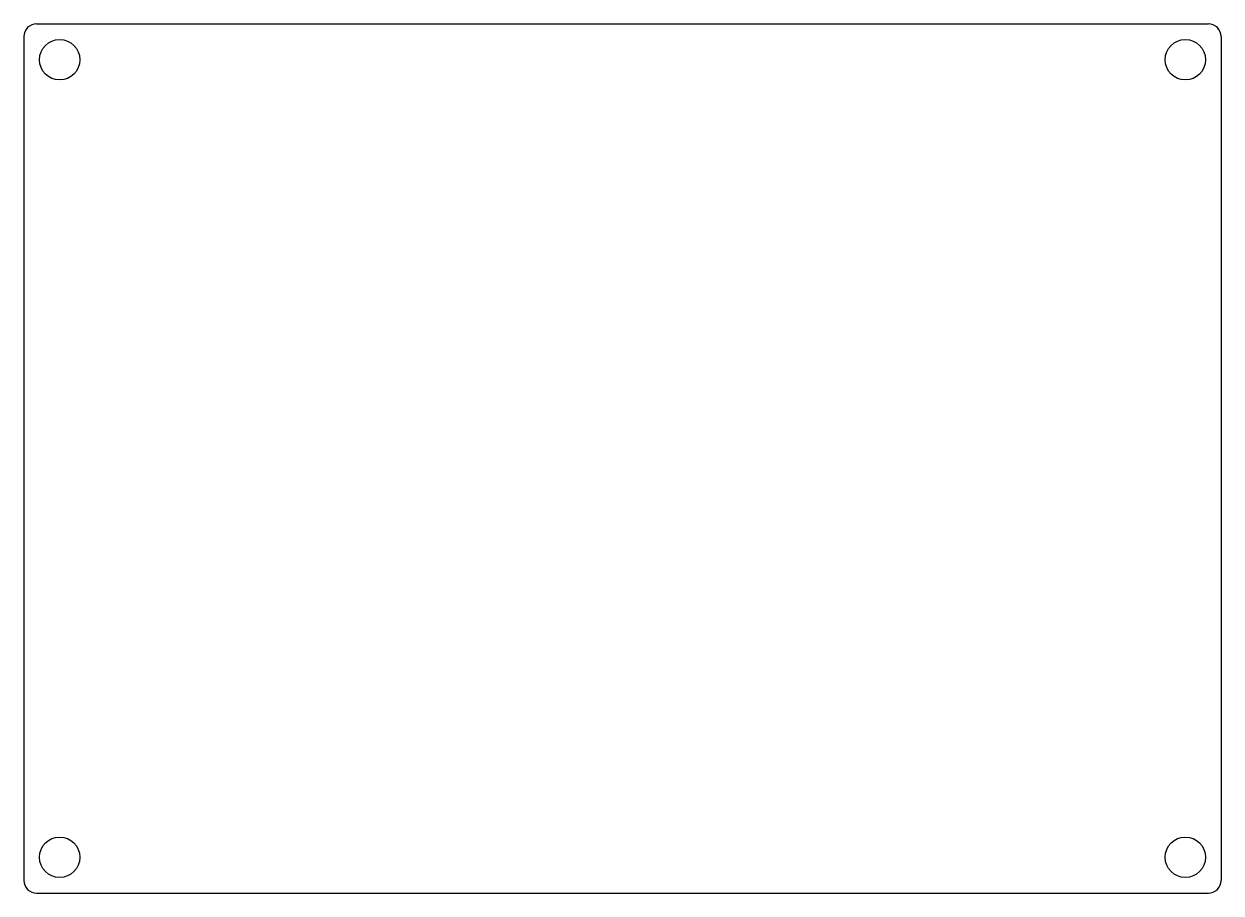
# Model space of a CAD drawing. Extents: x -1.98 to 1.98, y -1.44 to 1.44.
import ezdxf

# ---------------------------------------------------------------- set-up
doc = ezdxf.new("R2010")
doc.units = 0
doc.header["$MEASUREMENT"] = 0
doc.layers.add('VISIBLE', color=7, linetype='CONTINUOUS')

msp = doc.modelspace()

# ---------------------------------------------------------------- linework, layer by layer
at = {"layer": 'VISIBLE'}
for p, q in [((-1.9361, 1.4363), (1.9361, 1.4363)), ((-1.9781, 1.3943), (-1.9781, -1.3943)), ((1.9781, 1.3943), (1.9781, -1.3943)), ((-1.9361, -1.4363), (1.9361, -1.4363))]:
    msp.add_line(p, q, dxfattribs=at)
for centre in [(-1.86, 1.3181), (1.86, 1.3181), (-1.86, -1.3181), (1.86, -1.3181)]:
    msp.add_circle(centre, 0.0669, dxfattribs=at)
for centre, start, end in [((-1.9361, 1.3943), 90, 180), ((1.9361, 1.3943), 0, 90), ((-1.9361, -1.3943), 180, 270), ((1.9361, -1.3943), 270, 0)]:
    msp.add_arc(centre, 0.042, start, end, dxfattribs=at)

doc.saveas('drawing.dxf')
